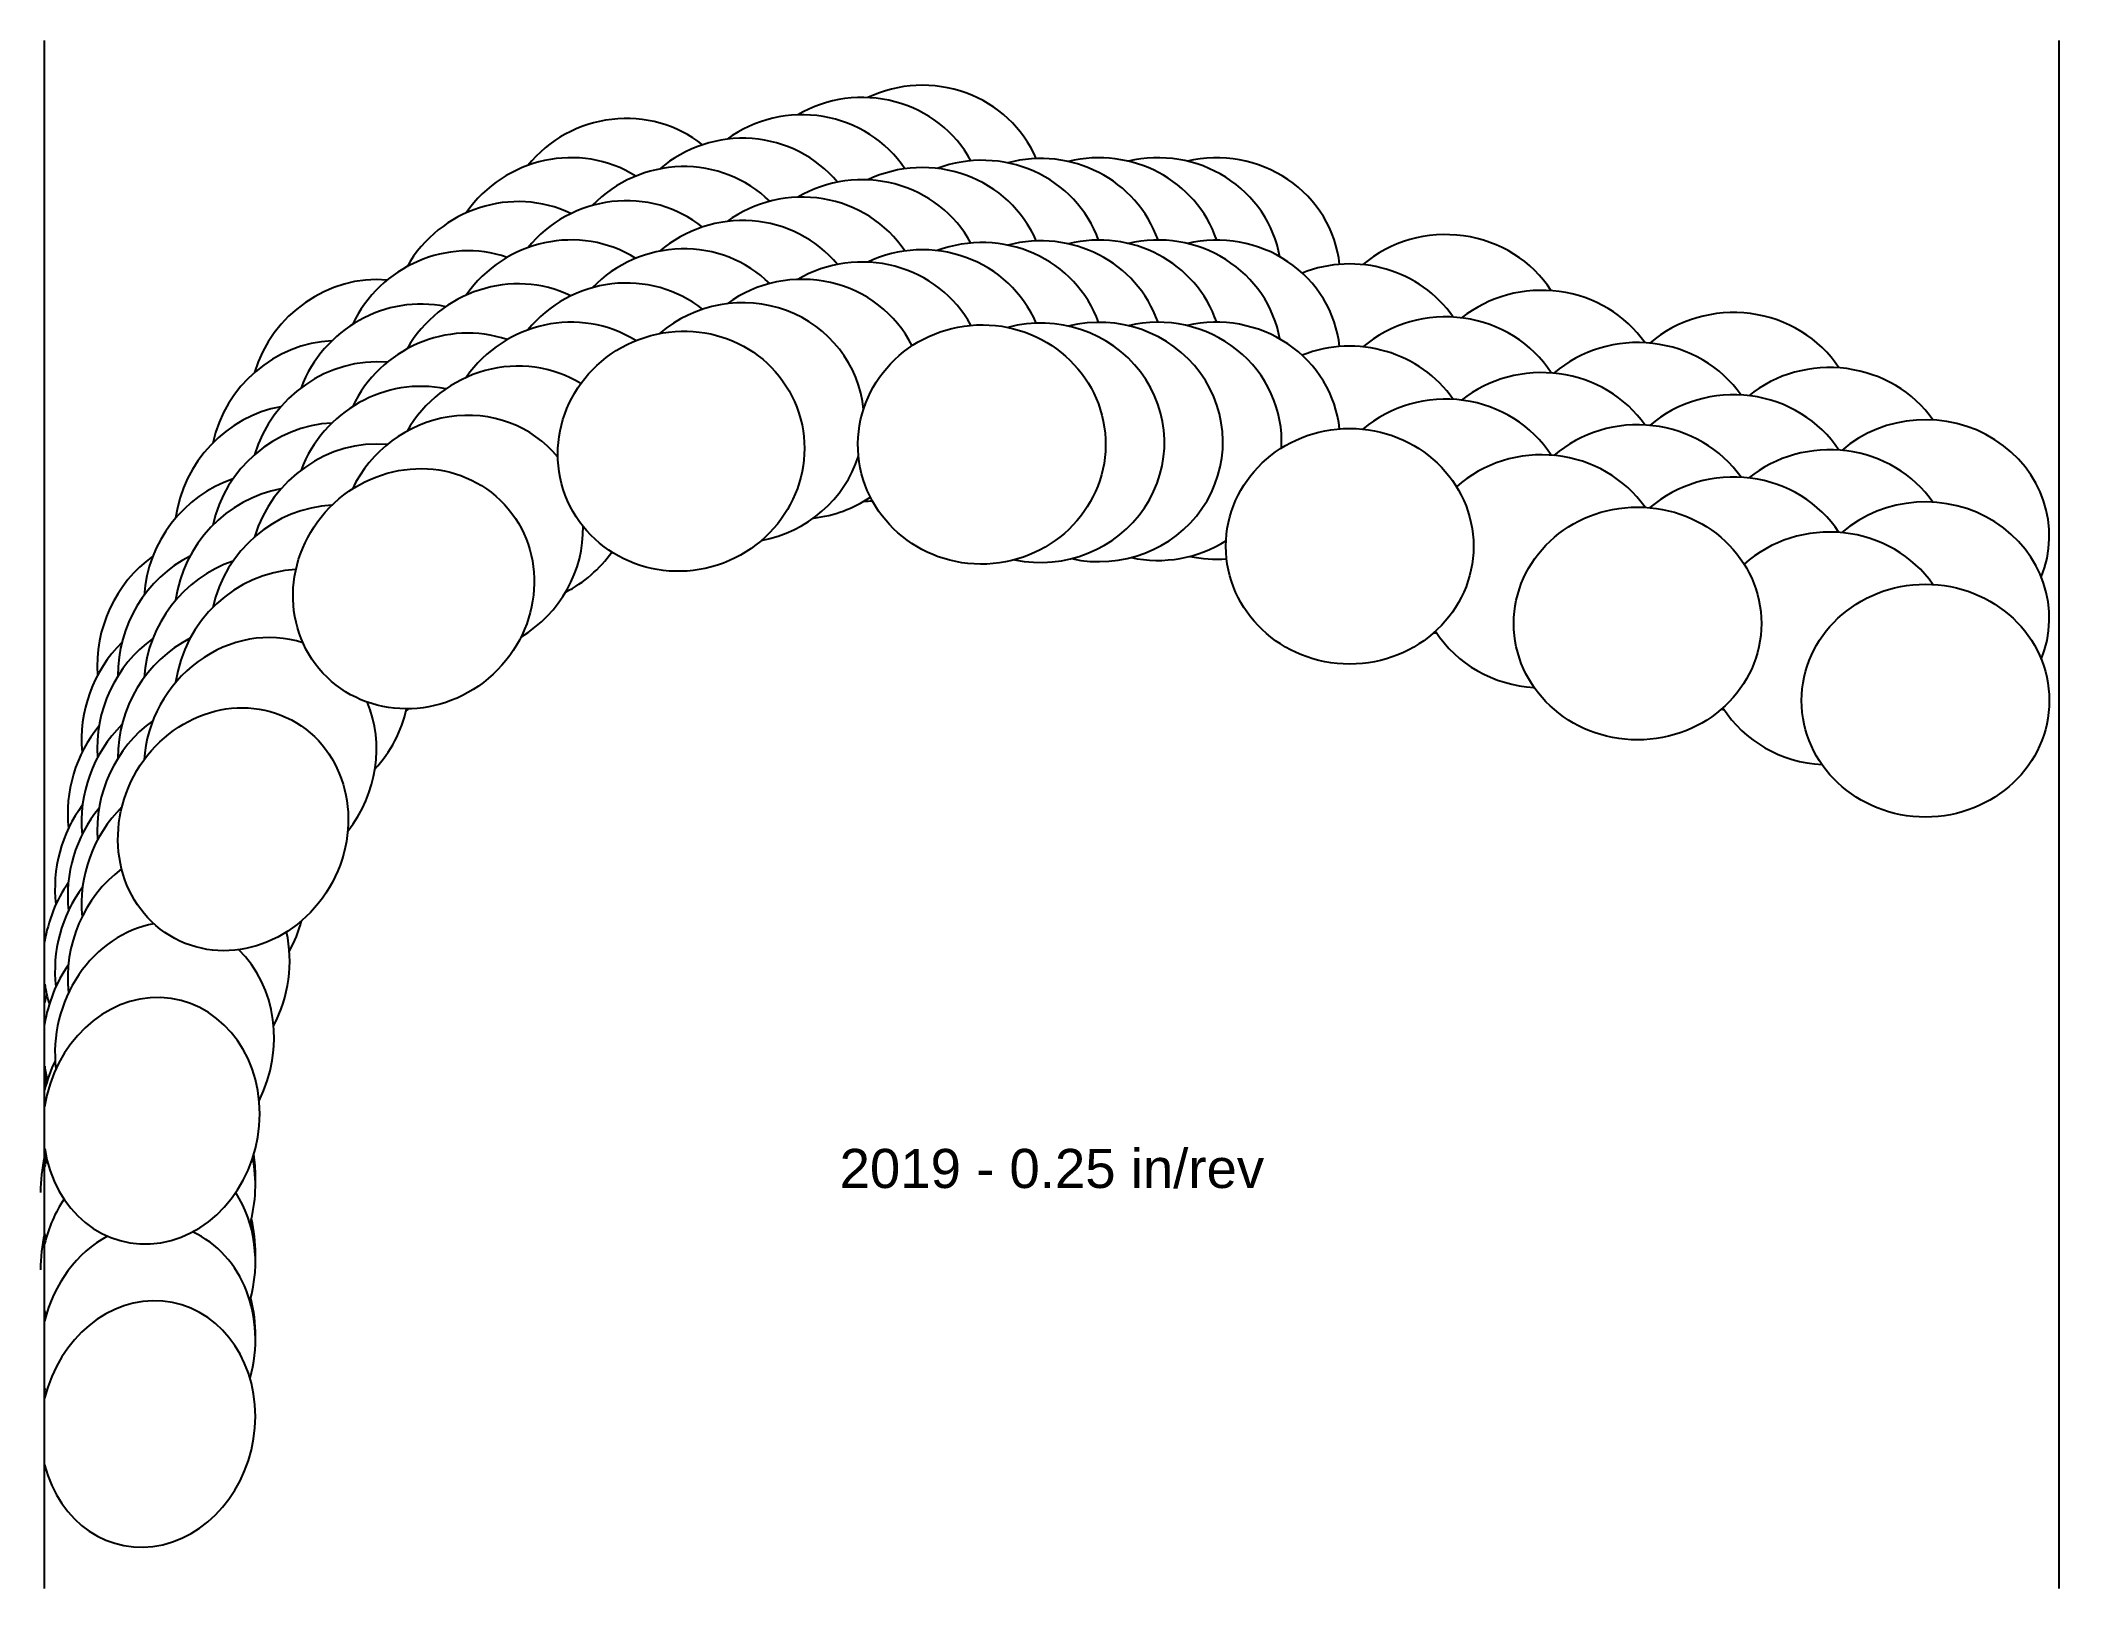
# Model space of a CAD drawing. Header units: inches. Extents: x -6.14 to 0.01, y -3.61 to 1.1.
import ezdxf
from ezdxf.enums import TextEntityAlignment as Align

# ---------------------------------------------------------------- set-up
doc = ezdxf.new("R2010")
doc.units = ezdxf.units.IN
doc.header["$MEASUREMENT"] = 0
for name, color, linetype, true_color in [('Blade_1', 30, 'Continuous', 0xff7f00), ('Blade_2', 7, 'Continuous', 0xcccc00), ('Blade_3', 7, 'Continuous', 0x00cc00), ('Blade_4', 7, 'Continuous', 0x00cccc), ('Blade_5', 7, 'Continuous', 0x0066cc)]:
    doc.layers.add(name, color=color, linetype=linetype, true_color=true_color)
doc.layers.add('Gage_Line', color=7, linetype='Continuous')
doc.styles.get("Standard").update_dxf_attribs({"font": 'arial.ttf'})

msp = doc.modelspace()

# ---------------------------------------------------------------- linework, layer by layer
at = {"layer": 'Blade_1'}
for centre, major_axis, ratio, start_param, end_param in [((-3.2757, 0.3697), (0.3762, 0.0161), 0.965867, 6.578853, 8.179805), ((-4.1899, 0.3492), (0.3521, 0.1335), 0.964825, 6.700428, 8.307436), ((-3.2757, 0.1197), (0.3762, 0.0161), 0.965867, 6.578853, 8.179805), ((-4.1899, 0.0992), (0.3521, 0.1335), 0.964825, 6.700428, 8.307436), ((-2.157, 0.0603), (0.3765, 0), 0.951057, 6.864092, 8.248317), ((-5.0031, -0.0686), (0.2758, 0.2563), 0.942464, 6.865335, 8.339592), ((-2.157, -0.1897), (0.3765, 0), 0.951057, 6.864092, 8.248317), ((-1.2816, -0.1743), (0.3765, 0), 0.939693, 6.86465, 8.596054), ((-5.0031, -0.3186), (0.2758, 0.2563), 0.942464, 6.865335, 8.339592), ((-1.2816, -0.4243), (0.3765, 0), 0.939693, 6.86465, 8.596054), ((-0.4063, -0.4088), (0.3765, 0), 0.939693, 5.922076, 8.596396), ((-0.4063, -0.6588), (0.3765, 0), 0.939693, 5.922076, 8.596396), ((-5.552, -0.7996), (0.1774, 0.3321), 0.908752, 7.197556, 8.397773), ((-5.552, -1.0496), (0.1774, 0.3321), 0.908752, 7.197556, 8.397773), ((-5.8003, -1.6858), (0.0775, 0.3684), 0.869094, 1.112165, 1.637991), ((-5.8003, -1.9358), (0.0775, 0.3684), 0.869094, 7.395351, 7.921177), ((-5.8003, -1.6858), (0.0775, 0.3684), 0.869094, 1.978805, 2.149238), ((-5.8003, -2.1858), (0.0775, 0.3684), 0.869094, 1.978805, 7.921177), ((-5.8003, -1.9358), (0.0775, 0.3684), 0.869094, 8.26199, 8.377061), ((-5.8107, -2.6074), (0.0797, 0.368), 0.860513, 4.937605, 5.233615), ((-5.8107, -2.6074), (0.0797, 0.368), 0.860513, 1.542878, 1.838888), ((-5.8107, -3.1074), (0.0797, 0.368), 0.860513, 2.092083, 7.826003), ((-5.8107, -2.8574), (0.0797, 0.368), 0.860513, 4.937605, 5.256977), ((-5.8107, -2.8574), (0.0797, 0.368), 0.860513, 1.519516, 1.542817)]:
    msp.add_ellipse(centre, major_axis=major_axis, ratio=ratio, start_param=start_param, end_param=end_param, dxfattribs=at)
for centre, major_axis, ratio in [((-4.1899, -0.1508), (0.3521, 0.1335), 0.964825), ((-3.2757, -0.1303), (0.3762, 0.0161), 0.965867), ((-2.157, -0.4397), (0.3765, 0), 0.951057), ((-5.0031, -0.5686), (0.2758, 0.2563), 0.942464), ((-1.2816, -0.6743), (0.3765, 0), 0.939693), ((-0.4063, -0.9088), (0.3765, 0), 0.939693), ((-5.552, -1.2996), (0.1774, 0.3321), 0.908752)]:
    msp.add_ellipse(centre, major_axis=major_axis, ratio=ratio, dxfattribs=at)
at = {"layer": 'Blade_2'}
for centre, major_axis, ratio, start_param, end_param in [((-4.0093, 0.436), (0.3628, 0.1006), 0.965133, 6.690112, 8.306456), ((-3.0967, 0.375), (0.3765, 0.0057), 0.965918, 6.592787, 8.108073), ((-4.0093, 0.186), (0.3628, 0.1006), 0.965133, 6.690112, 8.306456), ((-4.8569, 0.0933), (0.2931, 0.2364), 0.948415, 6.817564, 8.323273), ((-3.0967, 0.125), (0.3765, 0.0057), 0.965918, 6.592787, 8.108073), ((-4.0093, -0.064), (0.3628, 0.1006), 0.965133, 6.114145, 8.306456), ((-4.8569, -0.1567), (0.2931, 0.2364), 0.948415, 6.817564, 8.323273), ((-3.0967, -0.125), (0.3765, 0.0057), 0.965918, 4.486013, 8.108073), ((-4.8569, -0.4067), (0.2931, 0.2364), 0.948415, 6.286694, 8.323273), ((-4.0093, -0.064), (0.3628, 0.1006), 0.965133, 4.621431, 5.721419), ((-5.4696, -0.585), (0.1979, 0.3203), 0.915982, 7.11235, 8.379494), ((-4.8569, -0.4067), (0.2931, 0.2364), 0.948415, 4.569497, 5.654683), ((-5.4696, -0.835), (0.1979, 0.3203), 0.915982, 7.11235, 8.379494), ((-5.4696, -1.085), (0.1979, 0.3203), 0.915982, 6.500195, 8.379494), ((-5.4696, -1.085), (0.1979, 0.3203), 0.915982, 4.586017, 5.713882), ((-5.7604, -1.4562), (0.0915, 0.3652), 0.877527, 7.40701, 8.263968), ((-5.7604, -1.7062), (0.0915, 0.3652), 0.877527, 7.40701, 8.263968), ((-5.7604, -1.9562), (0.0915, 0.3652), 0.877527, 6.658215, 8.263968), ((-5.7604, -1.9562), (0.0915, 0.3652), 0.877527, 4.461015, 5.818312), ((-5.8107, -2.3734), (0.0797, 0.368), 0.860513, 7.826063, 8.120259), ((-5.8107, -2.3734), (0.0797, 0.368), 0.860513, 4.93942, 5.128018), ((-5.8107, -2.6234), (0.0797, 0.368), 0.860513, 4.93942, 5.255958), ((-5.8107, -2.8734), (0.0797, 0.368), 0.860513, 6.916632, 7.826003), ((-5.8107, -2.6234), (0.0797, 0.368), 0.860513, 7.80372, 7.826003), ((-5.8107, -2.8734), (0.0797, 0.368), 0.860513, 4.640516, 6.102504), ((-5.8107, -2.8734), (0.0797, 0.368), 0.860513, 8.375268, 8.419162)]:
    msp.add_ellipse(centre, major_axis=major_axis, ratio=ratio, start_param=start_param, end_param=end_param, dxfattribs=at)
at = {"layer": 'Blade_3'}
for centre, major_axis, ratio, start_param, end_param in [((-3.8261, 0.5077), (0.3707, 0.0661), 0.965395, 6.682691, 8.321261), ((-2.9189, 0.3773), (0.3765, 0), 0.965926, 6.601703, 8.105483), ((-4.7012, 0.243), (0.3097, 0.2141), 0.954077, 6.775499, 8.322011), ((-3.8261, 0.2577), (0.3707, 0.0661), 0.965395, 6.682691, 8.321261), ((-2.9189, 0.1273), (0.3765, 0), 0.965926, 6.601703, 8.105483), ((-4.7012, -0.007), (0.3097, 0.2141), 0.954077, 6.775499, 8.322011), ((-3.8261, 0.0077), (0.3707, 0.0661), 0.965395, 6.562589, 8.321261), ((-1.5734, -0.0156), (0.3765, 0), 0.939693, 6.865003, 8.556303), ((-2.9189, -0.1227), (0.3765, 0), 0.965926, 4.487042, 8.105483), ((-4.7012, -0.257), (0.3097, 0.2141), 0.954077, 6.680017, 8.322011), ((-1.5734, -0.2656), (0.3765, 0), 0.939693, 6.865003, 8.556303), ((-0.698, -0.2502), (0.3765, 0), 0.939693, 6.865335, 8.564548), ((-5.3727, -0.3772), (0.2186, 0.3065), 0.92298, 7.035598, 8.37253), ((-1.5734, -0.5156), (0.3765, 0), 0.939693, 6.865003, 8.611847), ((-0.698, -0.5002), (0.3765, 0), 0.939693, 6.865335, 8.564548), ((-5.3727, -0.6272), (0.2186, 0.3065), 0.92298, 7.035598, 8.37253), ((-3.8261, 0.0077), (0.3707, 0.0661), 0.965395, 4.645832, 5.140557), ((-0.698, -0.7502), (0.3765, 0), 0.939693, 6.865335, 8.615034), ((-4.7012, -0.257), (0.3097, 0.2141), 0.954077, 4.575425, 5.074184), ((-5.3727, -0.8772), (0.2186, 0.3065), 0.92298, 6.90824, 8.37253), ((-1.5734, -0.5156), (0.3765, 0), 0.939693, 3.682823, 4.651922), ((-5.3727, -0.8772), (0.2186, 0.3065), 0.92298, 4.582107, 5.140292), ((-0.698, -0.7502), (0.3765, 0), 0.939693, 3.67636, 4.651839), ((-5.7174, -1.2261), (0.1134, 0.359), 0.885706, 7.426235, 8.31749), ((-5.7174, -1.4761), (0.1134, 0.359), 0.885706, 7.426235, 8.31749), ((-5.7174, -1.7261), (0.1134, 0.359), 0.885706, 7.165344, 8.31749), ((-5.7174, -1.7261), (0.1134, 0.359), 0.885706, 4.509938, 5.29627), ((-5.8107, -2.1381), (0.0797, 0.368), 0.860513, 7.781911, 7.826003), ((-5.8107, -2.3881), (0.0797, 0.368), 0.860513, 7.805617, 7.826003), ((-5.8107, -2.3881), (0.0797, 0.368), 0.860513, 4.936631, 5.154324), ((-5.8107, -2.6381), (0.0797, 0.368), 0.860513, 7.428503, 7.826003), ((-5.8107, -2.6381), (0.0797, 0.368), 0.860513, 4.638605, 5.572693), ((-5.8107, -2.6381), (0.0797, 0.368), 0.860513, 8.375268, 8.421073)]:
    msp.add_ellipse(centre, major_axis=major_axis, ratio=ratio, start_param=start_param, end_param=end_param, dxfattribs=at)
at = {"layer": 'Blade_4'}
for centre, major_axis, ratio, start_param, end_param in [((-3.6417, 0.5607), (0.3746, 0.0373), 0.965605, 6.670734, 8.298137), ((-4.5372, 0.3761), (0.3246, 0.1907), 0.959433, 6.7435, 8.303611), ((-2.7405, 0.3793), (0.3765, 0), 0.961262, 6.452621, 8.094627), ((-3.6417, 0.3107), (0.3746, 0.0373), 0.965605, 6.670734, 8.298137), ((-4.5372, 0.1261), (0.3246, 0.1907), 0.959433, 6.7435, 8.303611), ((-2.7405, 0.1293), (0.3765, 0), 0.961262, 6.452621, 8.094627), ((-1.8652, 0.1515), (0.3765, 0), 0.945519, 0.548632, 2.302592), ((-3.6417, 0.0607), (0.3746, 0.0373), 0.965605, 6.670734, 8.298137), ((-4.5372, -0.1239), (0.3246, 0.1907), 0.959433, 6.7435, 8.303611), ((-2.7405, -0.1207), (0.3765, 0), 0.961262, 6.227196, 8.094627), ((-1.8652, -0.0985), (0.3765, 0), 0.945519, 0.548632, 2.302592), ((-0.9898, -0.0831), (0.3765, 0), 0.939693, 6.835801, 8.595677), ((-5.262, -0.181), (0.2382, 0.2916), 0.929734, 6.975173, 8.352359), ((-1.8652, -0.3485), (0.3765, 0), 0.945519, 0.548632, 2.302592), ((-0.9898, -0.3331), (0.3765, 0), 0.939693, 6.835801, 8.595677), ((-5.262, -0.431), (0.2382, 0.2916), 0.929734, 6.975173, 8.352359), ((-0.9898, -0.5831), (0.3765, 0), 0.939693, 6.835801, 8.595677), ((-3.6417, 0.0607), (0.3746, 0.0373), 0.965605, 4.637061, 4.705028), ((-5.262, -0.681), (0.2382, 0.2916), 0.929734, 6.975173, 8.352359), ((-2.7405, -0.1207), (0.3765, 0), 0.961262, 4.494433, 5.295861), ((-4.5372, -0.1239), (0.3246, 0.1907), 0.959433, 4.571547, 4.57766), ((-5.6712, -0.9987), (0.1349, 0.3515), 0.893628, 7.383181, 8.364877), ((-1.8652, -0.3485), (0.3765, 0), 0.945519, 4.615408, 4.64024), ((-5.6712, -1.2487), (0.1349, 0.3515), 0.893628, 7.383181, 8.364877), ((-5.262, -0.681), (0.2382, 0.2916), 0.929734, 4.574678, 4.600914), ((-0.9898, -0.5831), (0.3765, 0), 0.939693, 4.612727, 4.636196), ((-5.6712, -1.4987), (0.1349, 0.3515), 0.893628, 7.383181, 8.364877), ((-5.6712, -1.4987), (0.1349, 0.3515), 0.893628, 4.561928, 4.828455), ((-5.8107, -1.9048), (0.0797, 0.368), 0.860513, 7.7617, 7.826003), ((-5.8107, -1.9048), (0.0797, 0.368), 0.860513, 8.375268, 8.418136), ((-5.8107, -2.1548), (0.0797, 0.368), 0.860513, 7.7617, 7.826003), ((-5.8107, -2.4048), (0.0797, 0.368), 0.860513, 7.7617, 7.826003), ((-5.8107, -2.4048), (0.0797, 0.368), 0.860513, 4.641542, 5.183531), ((-5.8107, -2.4048), (0.0797, 0.368), 0.860513, 8.375208, 8.418136)]:
    msp.add_ellipse(centre, major_axis=major_axis, ratio=ratio, start_param=start_param, end_param=end_param, dxfattribs=at)
at = {"layer": 'Blade_5'}
for centre, major_axis, ratio, start_param, end_param in [((-3.4578, 0.5977), (0.3756, 0.0267), 0.965763, 6.607056, 8.23805), ((-4.3663, 0.4947), (0.3385, 0.1649), 0.964474, 6.712661, 8.300961), ((-2.5624, 0.3812), (0.3765, 0), 0.956305, 6.383372, 8.093191), ((-3.4578, 0.3477), (0.3756, 0.0267), 0.965763, 6.607056, 8.23805), ((-4.3663, 0.2447), (0.3385, 0.1649), 0.964474, 6.712661, 8.300961), ((-2.5624, 0.1312), (0.3765, 0), 0.956305, 6.383372, 8.093191), ((-3.4578, 0.0977), (0.3756, 0.0267), 0.965763, 6.607056, 8.23805), ((-5.1385, 0.0054), (0.2576, 0.2746), 0.936232, 6.91747, 8.345327), ((-4.3663, -0.0053), (0.3385, 0.1649), 0.964474, 6.712661, 8.300961), ((-2.5624, -0.1188), (0.3765, 0), 0.956305, 6.383372, 8.093191), ((-5.1385, -0.2446), (0.2576, 0.2746), 0.936232, 6.91747, 8.345327), ((-5.1385, -0.4946), (0.2576, 0.2746), 0.936232, 6.91747, 8.345327), ((-5.6191, -0.7723), (0.156, 0.3427), 0.9013, 7.287359, 8.403378), ((-2.5624, -0.1188), (0.3765, 0), 0.956305, 4.495183, 4.794861), ((-5.6191, -1.0223), (0.156, 0.3427), 0.9013, 7.287359, 8.403378), ((-5.6191, -1.2723), (0.156, 0.3427), 0.9013, 7.287359, 8.403378), ((-5.8107, -2.1709), (0.0797, 0.368), 0.860513, 7.574091, 7.826003), ((-5.8107, -2.1709), (0.0797, 0.368), 0.860513, 8.375208, 8.419162)]:
    msp.add_ellipse(centre, major_axis=major_axis, ratio=ratio, start_param=start_param, end_param=end_param, dxfattribs=at)
at = {"layer": 'Gage_Line'}
for p, q in [((-6.125, -3.6074), (-6.125, 1.0977)), ((0, -3.6074), (0, 1.0977))]:
    msp.add_line(p, q, dxfattribs=at)

# ---------------------------------------------------------------- texts
msp.add_text('2019 - 0.25 in/rev', height=0.11875).set_placement((-3.0625, -2.3306), align=Align.MIDDLE_CENTER)

doc.saveas('drawing.dxf')
